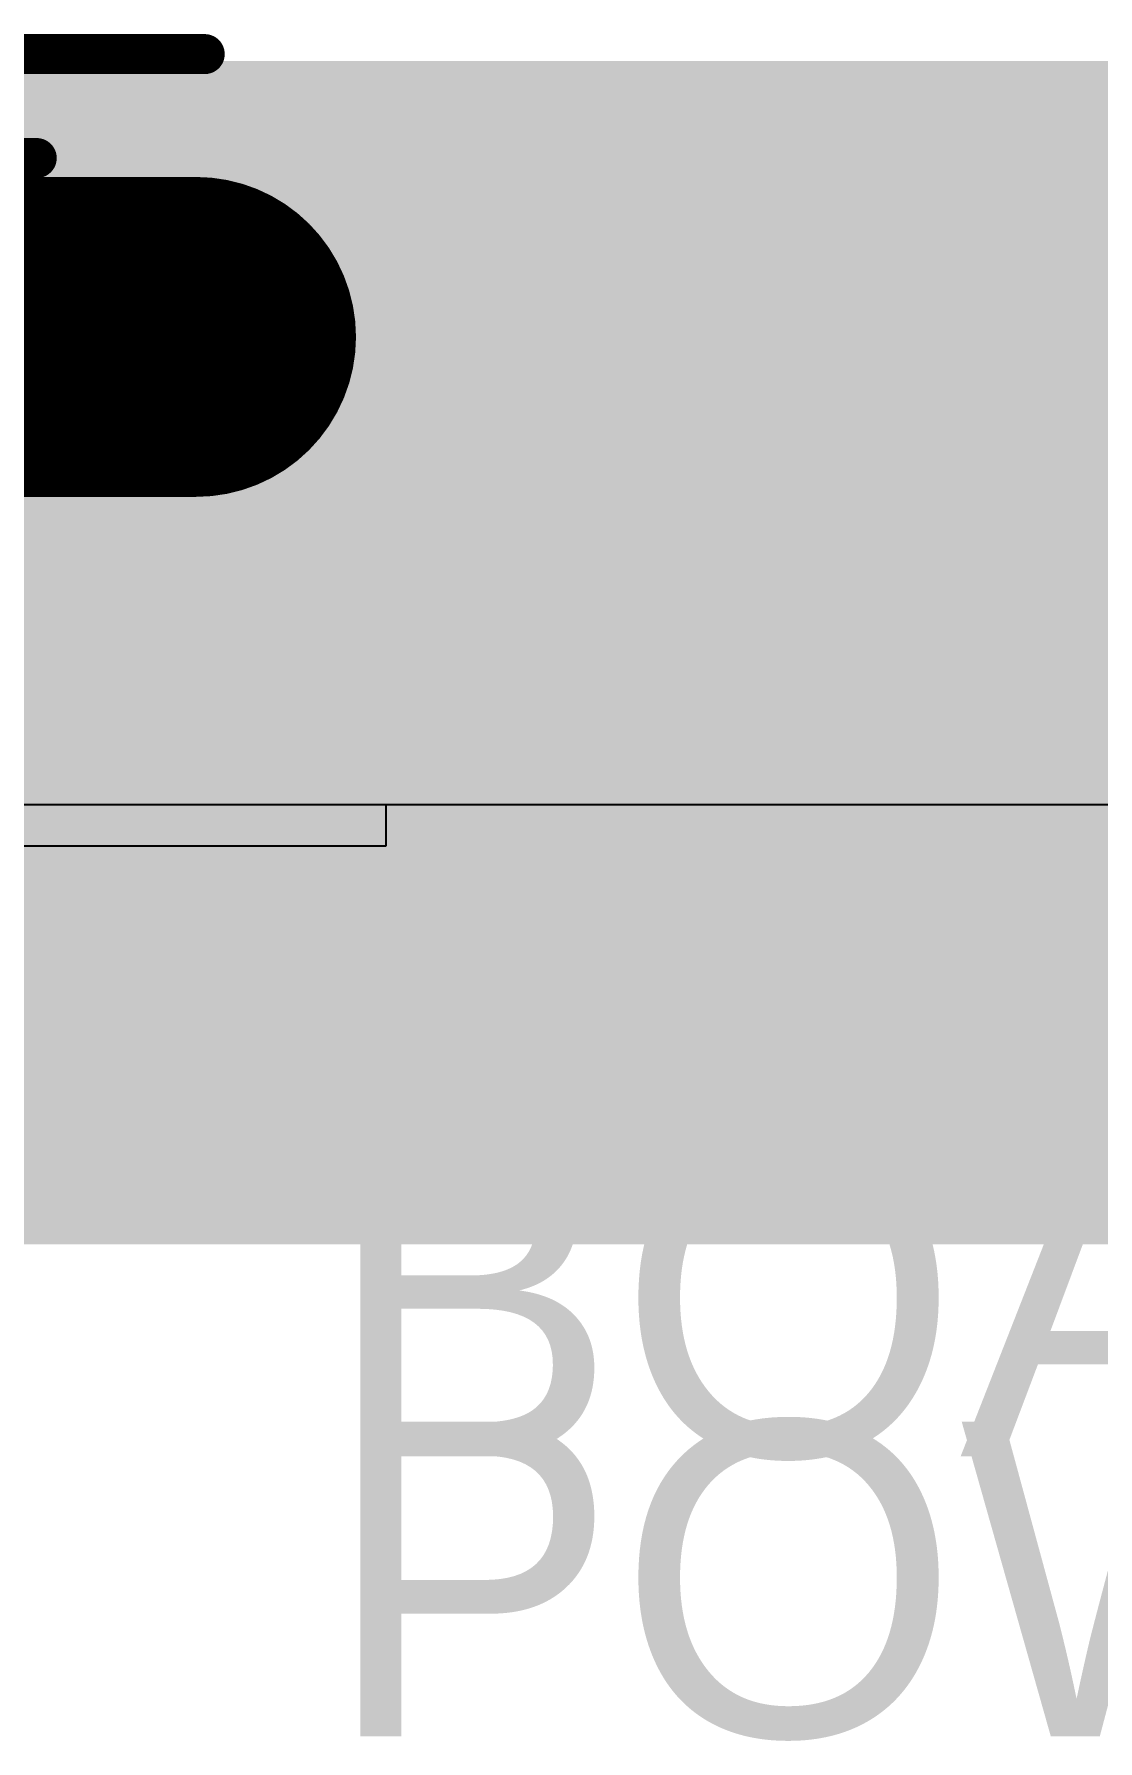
# Model space of a CAD drawing. Header units: millimetres. Extents: x -0.27 to 4.7, y -0.39 to 2.83.
# Drawn here: x 1.0026 to 1.1356, y 2.5529 to 2.7663 of the extents above; entities that cross this region are included whole.
import ezdxf

# ---------------------------------------------------------------- set-up
doc = ezdxf.new("R2010")
doc.units = ezdxf.units.MM
doc.header["$MEASUREMENT"] = 0
for name, color, linetype in [('BottomLayer', 5, 'Continuous'), ('BottomSolder', 6, 'Continuous'), ('TopLayer', 1, 'Continuous'), ('TopOverlay', 2, 'Continuous'), ('TopPaste', 8, 'Continuous'), ('TopSolder', 216, 'Continuous'), ('ViaHoleLayer', 16, 'Continuous')]:
    doc.layers.add(name, color=color, linetype=linetype)
doc.styles.add('Arial', font='', dxfattribs={"height": 0.2})
doc.styles.get('Arial').set_extended_font_data('Arial')

# ---------------------------------------------------------------- blocks, each defined once
blk = doc.blocks.new('XKNANO_113_9')
at = {"layer": 'TopLayer'}
blk.add_hatch(color=1, dxfattribs=at).paths.add_polyline_path([(-0.26969, -0.22402), (-0.24213, -0.22402), (-0.24213, -0.30669), (-0.26969, -0.30669)])
at = {"layer": 'TopPaste'}
blk.add_hatch(color=8, dxfattribs=at).paths.add_polyline_path([(-0.26969, -0.22402), (-0.24213, -0.22402), (-0.24213, -0.30669), (-0.26969, -0.30669)])
at = {"layer": 'TopSolder'}
blk.add_hatch(color=216, dxfattribs=at).paths.add_polyline_path([(-0.27369, -0.22002), (-0.23813, -0.22002), (-0.23813, -0.31069), (-0.27369, -0.31069)])
at = {"layer": 'TopOverlay', "const_width": 0.005}
for points in [[(0.236, -0.3), (-0.236, -0.3)], [(0.256, -0.313), (-0.257, -0.313)]]:
    blk.add_lwpolyline(points, dxfattribs=at)
at = {"layer": 'TopOverlay', "const_width": 0.0025}
for points in [[(-0.23725, -0.3, 1), (-0.23475, -0.3, 1)], [(-0.25825, -0.313, 1), (-0.25575, -0.313, 1)]]:
    blk.add_lwpolyline(points, format="xyb", close=True, dxfattribs=at)

msp = doc.modelspace()

# ---------------------------------------------------------------- hatches: boundary and pattern name
at = {"layer": 'BottomLayer'}
msp.add_hatch(color=5, dxfattribs=at).paths.add_polyline_path([(1, 2.62), (1.27382, 2.62), (1.27382, 2.76295), (1, 2.76295)])
h = msp.add_hatch(color=5, dxfattribs=at)
edge = h.paths.add_edge_path()
edge.add_arc((1.04982, 2.74595), 0.01181, 0, 360)
h = msp.add_hatch(color=5, dxfattribs=at)
edge = h.paths.add_edge_path()
edge.add_arc((1.07442, 2.74595), 0.01181, 0, 360)
h = msp.add_hatch(color=5, dxfattribs=at)
edge = h.paths.add_edge_path()
edge.add_arc((1.0984, 2.745), 0.01181, 0, 360)
h = msp.add_hatch(color=5, dxfattribs=at)
edge = h.paths.add_edge_path()
edge.add_arc((1.123, 2.745), 0.01181, 0, 360)
h = msp.add_hatch(color=5, dxfattribs=at)
edge = h.paths.add_edge_path()
edge.add_arc((1.04982, 2.71995), 0.01181, 0, 360)
h = msp.add_hatch(color=5, dxfattribs=at)
edge = h.paths.add_edge_path()
edge.add_arc((1.07442, 2.71995), 0.01181, 0, 360)
h = msp.add_hatch(color=5, dxfattribs=at)
edge = h.paths.add_edge_path()
edge.add_arc((1.0984, 2.718), 0.01181, 0, 360)
h = msp.add_hatch(color=5, dxfattribs=at)
edge = h.paths.add_edge_path()
edge.add_arc((1.123, 2.718), 0.01181, 0, 360)
h = msp.add_hatch(color=5, dxfattribs=at)
edge = h.paths.add_edge_path()
edge.add_arc((1.04982, 2.69295), 0.01181, 0, 360)
h = msp.add_hatch(color=5, dxfattribs=at)
edge = h.paths.add_edge_path()
edge.add_arc((1.07442, 2.69295), 0.01181, 0, 360)
h = msp.add_hatch(color=5, dxfattribs=at)
edge = h.paths.add_edge_path()
edge.add_arc((1.0984, 2.692), 0.01181, 0, 360)
h = msp.add_hatch(color=5, dxfattribs=at)
edge = h.paths.add_edge_path()
edge.add_arc((1.123, 2.692), 0.01181, 0, 360)
h = msp.add_hatch(color=5, dxfattribs=at)
edge = h.paths.add_edge_path()
edge.add_arc((1.04982, 2.66695), 0.01181, 0, 360)
h = msp.add_hatch(color=5, dxfattribs=at)
edge = h.paths.add_edge_path()
edge.add_arc((1.07442, 2.66695), 0.01181, 0, 360)
h = msp.add_hatch(color=5, dxfattribs=at)
edge = h.paths.add_edge_path()
edge.add_arc((1.09782, 2.66795), 0.01181, 0, 360)
h = msp.add_hatch(color=5, dxfattribs=at)
edge = h.paths.add_edge_path()
edge.add_arc((1.12242, 2.66795), 0.01181, 0, 360)
h = msp.add_hatch(color=5, dxfattribs=at)
edge = h.paths.add_edge_path()
edge.add_arc((1.09782, 2.64095), 0.01181, 0, 360)
h = msp.add_hatch(color=5, dxfattribs=at)
edge = h.paths.add_edge_path()
edge.add_arc((1.12242, 2.64095), 0.01181, 0, 360)
h = msp.add_hatch(color=5, dxfattribs=at)
edge = h.paths.add_edge_path()
edge.add_arc((1.04982, 2.63995), 0.01181, 0, 360)
h = msp.add_hatch(color=5, dxfattribs=at)
edge = h.paths.add_edge_path()
edge.add_arc((1.07442, 2.63995), 0.01181, 0, 360)
at = {"layer": 'BottomSolder'}
h = msp.add_hatch(color=6, dxfattribs=at)
edge = h.paths.add_edge_path()
edge.add_arc((1.04982, 2.74595), 0.00591, 0, 360)
h = msp.add_hatch(color=6, dxfattribs=at)
edge = h.paths.add_edge_path()
edge.add_arc((1.07442, 2.74595), 0.00591, 0, 360)
h = msp.add_hatch(color=6, dxfattribs=at)
edge = h.paths.add_edge_path()
edge.add_arc((1.0984, 2.745), 0.00591, 0, 360)
h = msp.add_hatch(color=6, dxfattribs=at)
edge = h.paths.add_edge_path()
edge.add_arc((1.123, 2.745), 0.00591, 0, 360)
h = msp.add_hatch(color=6, dxfattribs=at)
edge = h.paths.add_edge_path()
edge.add_arc((1.04982, 2.71995), 0.00591, 0, 360)
h = msp.add_hatch(color=6, dxfattribs=at)
edge = h.paths.add_edge_path()
edge.add_arc((1.07442, 2.71995), 0.00591, 0, 360)
h = msp.add_hatch(color=6, dxfattribs=at)
edge = h.paths.add_edge_path()
edge.add_arc((1.0984, 2.718), 0.00591, 0, 360)
h = msp.add_hatch(color=6, dxfattribs=at)
edge = h.paths.add_edge_path()
edge.add_arc((1.123, 2.718), 0.00591, 0, 360)
h = msp.add_hatch(color=6, dxfattribs=at)
edge = h.paths.add_edge_path()
edge.add_arc((1.04982, 2.69295), 0.00591, 0, 360)
h = msp.add_hatch(color=6, dxfattribs=at)
edge = h.paths.add_edge_path()
edge.add_arc((1.07442, 2.69295), 0.00591, 0, 360)
h = msp.add_hatch(color=6, dxfattribs=at)
edge = h.paths.add_edge_path()
edge.add_arc((1.0984, 2.692), 0.00591, 0, 360)
h = msp.add_hatch(color=6, dxfattribs=at)
edge = h.paths.add_edge_path()
edge.add_arc((1.123, 2.692), 0.00591, 0, 360)
h = msp.add_hatch(color=6, dxfattribs=at)
edge = h.paths.add_edge_path()
edge.add_arc((1.04982, 2.66695), 0.00591, 0, 360)
h = msp.add_hatch(color=6, dxfattribs=at)
edge = h.paths.add_edge_path()
edge.add_arc((1.07442, 2.66695), 0.00591, 0, 360)
h = msp.add_hatch(color=6, dxfattribs=at)
edge = h.paths.add_edge_path()
edge.add_arc((1.09782, 2.66795), 0.00591, 0, 360)
h = msp.add_hatch(color=6, dxfattribs=at)
edge = h.paths.add_edge_path()
edge.add_arc((1.12242, 2.66795), 0.00591, 0, 360)
h = msp.add_hatch(color=6, dxfattribs=at)
edge = h.paths.add_edge_path()
edge.add_arc((1.09782, 2.64095), 0.00591, 0, 360)
h = msp.add_hatch(color=6, dxfattribs=at)
edge = h.paths.add_edge_path()
edge.add_arc((1.12242, 2.64095), 0.00591, 0, 360)
h = msp.add_hatch(color=6, dxfattribs=at)
edge = h.paths.add_edge_path()
edge.add_arc((1.04982, 2.63995), 0.00591, 0, 360)
h = msp.add_hatch(color=6, dxfattribs=at)
edge = h.paths.add_edge_path()
edge.add_arc((1.07442, 2.63995), 0.00591, 0, 360)
at = {"layer": 'TopLayer'}
for points in [[(0.15397, 2.69695), (1.85, 2.69695), (1.85, 2.75995), (0.15397, 2.75995)], [(1, 2.652), (1.849, 2.652), (1.849, 2.70995), (1, 2.70995)], [(1.001, 2.615), (1.192, 2.615), (1.192, 2.674), (1.001, 2.674)]]:
    msp.add_hatch(color=1, dxfattribs=at).paths.add_polyline_path(points)
h = msp.add_hatch(color=1, dxfattribs=at)
edge = h.paths.add_edge_path()
edge.add_arc((1.04982, 2.74595), 0.01181, 0, 360)
h = msp.add_hatch(color=1, dxfattribs=at)
edge = h.paths.add_edge_path()
edge.add_arc((1.07442, 2.74595), 0.01181, 0, 360)
h = msp.add_hatch(color=1, dxfattribs=at)
edge = h.paths.add_edge_path()
edge.add_arc((1.0984, 2.745), 0.01181, 0, 360)
h = msp.add_hatch(color=1, dxfattribs=at)
edge = h.paths.add_edge_path()
edge.add_arc((1.123, 2.745), 0.01181, 0, 360)
h = msp.add_hatch(color=1, dxfattribs=at)
edge = h.paths.add_edge_path()
edge.add_arc((1.04982, 2.71995), 0.01181, 0, 360)
h = msp.add_hatch(color=1, dxfattribs=at)
edge = h.paths.add_edge_path()
edge.add_arc((1.07442, 2.71995), 0.01181, 0, 360)
h = msp.add_hatch(color=1, dxfattribs=at)
edge = h.paths.add_edge_path()
edge.add_arc((1.0984, 2.718), 0.01181, 0, 360)
h = msp.add_hatch(color=1, dxfattribs=at)
edge = h.paths.add_edge_path()
edge.add_arc((1.123, 2.718), 0.01181, 0, 360)
h = msp.add_hatch(color=1, dxfattribs=at)
edge = h.paths.add_edge_path()
edge.add_arc((1.04982, 2.69295), 0.01181, 0, 360)
h = msp.add_hatch(color=1, dxfattribs=at)
edge = h.paths.add_edge_path()
edge.add_arc((1.07442, 2.69295), 0.01181, 0, 360)
h = msp.add_hatch(color=1, dxfattribs=at)
edge = h.paths.add_edge_path()
edge.add_arc((1.0984, 2.692), 0.01181, 0, 360)
h = msp.add_hatch(color=1, dxfattribs=at)
edge = h.paths.add_edge_path()
edge.add_arc((1.123, 2.692), 0.01181, 0, 360)
h = msp.add_hatch(color=1, dxfattribs=at)
edge = h.paths.add_edge_path()
edge.add_arc((1.04982, 2.66695), 0.01181, 0, 360)
h = msp.add_hatch(color=1, dxfattribs=at)
edge = h.paths.add_edge_path()
edge.add_arc((1.07442, 2.66695), 0.01181, 0, 360)
h = msp.add_hatch(color=1, dxfattribs=at)
edge = h.paths.add_edge_path()
edge.add_arc((1.09782, 2.66795), 0.01181, 0, 360)
h = msp.add_hatch(color=1, dxfattribs=at)
edge = h.paths.add_edge_path()
edge.add_arc((1.12242, 2.66795), 0.01181, 0, 360)
h = msp.add_hatch(color=1, dxfattribs=at)
edge = h.paths.add_edge_path()
edge.add_arc((1.09782, 2.64095), 0.01181, 0, 360)
h = msp.add_hatch(color=1, dxfattribs=at)
edge = h.paths.add_edge_path()
edge.add_arc((1.12242, 2.64095), 0.01181, 0, 360)
h = msp.add_hatch(color=1, dxfattribs=at)
edge = h.paths.add_edge_path()
edge.add_arc((1.04982, 2.63995), 0.01181, 0, 360)
h = msp.add_hatch(color=1, dxfattribs=at)
edge = h.paths.add_edge_path()
edge.add_arc((1.07442, 2.63995), 0.01181, 0, 360)
at = {"layer": 'TopSolder'}
h = msp.add_hatch(color=216, dxfattribs=at)
edge = h.paths.add_edge_path()
edge.add_arc((1.04982, 2.74595), 0.00591, 0, 360)
h = msp.add_hatch(color=216, dxfattribs=at)
edge = h.paths.add_edge_path()
edge.add_arc((1.07442, 2.74595), 0.00591, 0, 360)
h = msp.add_hatch(color=216, dxfattribs=at)
edge = h.paths.add_edge_path()
edge.add_arc((1.0984, 2.745), 0.00591, 0, 360)
h = msp.add_hatch(color=216, dxfattribs=at)
edge = h.paths.add_edge_path()
edge.add_arc((1.123, 2.745), 0.00591, 0, 360)
h = msp.add_hatch(color=216, dxfattribs=at)
edge = h.paths.add_edge_path()
edge.add_arc((1.04982, 2.71995), 0.00591, 0, 360)
h = msp.add_hatch(color=216, dxfattribs=at)
edge = h.paths.add_edge_path()
edge.add_arc((1.07442, 2.71995), 0.00591, 0, 360)
h = msp.add_hatch(color=216, dxfattribs=at)
edge = h.paths.add_edge_path()
edge.add_arc((1.0984, 2.718), 0.00591, 0, 360)
h = msp.add_hatch(color=216, dxfattribs=at)
edge = h.paths.add_edge_path()
edge.add_arc((1.123, 2.718), 0.00591, 0, 360)
h = msp.add_hatch(color=216, dxfattribs=at)
edge = h.paths.add_edge_path()
edge.add_arc((1.04982, 2.69295), 0.00591, 0, 360)
h = msp.add_hatch(color=216, dxfattribs=at)
edge = h.paths.add_edge_path()
edge.add_arc((1.07442, 2.69295), 0.00591, 0, 360)
h = msp.add_hatch(color=216, dxfattribs=at)
edge = h.paths.add_edge_path()
edge.add_arc((1.0984, 2.692), 0.00591, 0, 360)
h = msp.add_hatch(color=216, dxfattribs=at)
edge = h.paths.add_edge_path()
edge.add_arc((1.123, 2.692), 0.00591, 0, 360)
h = msp.add_hatch(color=216, dxfattribs=at)
edge = h.paths.add_edge_path()
edge.add_arc((1.04982, 2.66695), 0.00591, 0, 360)
h = msp.add_hatch(color=216, dxfattribs=at)
edge = h.paths.add_edge_path()
edge.add_arc((1.07442, 2.66695), 0.00591, 0, 360)
h = msp.add_hatch(color=216, dxfattribs=at)
edge = h.paths.add_edge_path()
edge.add_arc((1.09782, 2.66795), 0.00591, 0, 360)
h = msp.add_hatch(color=216, dxfattribs=at)
edge = h.paths.add_edge_path()
edge.add_arc((1.12242, 2.66795), 0.00591, 0, 360)
h = msp.add_hatch(color=216, dxfattribs=at)
edge = h.paths.add_edge_path()
edge.add_arc((1.09782, 2.64095), 0.00591, 0, 360)
h = msp.add_hatch(color=216, dxfattribs=at)
edge = h.paths.add_edge_path()
edge.add_arc((1.12242, 2.64095), 0.00591, 0, 360)
h = msp.add_hatch(color=216, dxfattribs=at)
edge = h.paths.add_edge_path()
edge.add_arc((1.04982, 2.63995), 0.00591, 0, 360)
h = msp.add_hatch(color=216, dxfattribs=at)
edge = h.paths.add_edge_path()
edge.add_arc((1.07442, 2.63995), 0.00591, 0, 360)
at = {"layer": 'ViaHoleLayer'}
h = msp.add_hatch(color=16, dxfattribs=at)
edge = h.paths.add_edge_path()
edge.add_arc((1.04982, 2.74595), 0.00591, 0, 360)
h = msp.add_hatch(color=16, dxfattribs=at)
edge = h.paths.add_edge_path()
edge.add_arc((1.07442, 2.74595), 0.00591, 0, 360)
h = msp.add_hatch(color=16, dxfattribs=at)
edge = h.paths.add_edge_path()
edge.add_arc((1.0984, 2.745), 0.00591, 0, 360)
h = msp.add_hatch(color=16, dxfattribs=at)
edge = h.paths.add_edge_path()
edge.add_arc((1.123, 2.745), 0.00591, 0, 360)
h = msp.add_hatch(color=16, dxfattribs=at)
edge = h.paths.add_edge_path()
edge.add_arc((1.04982, 2.71995), 0.00591, 0, 360)
h = msp.add_hatch(color=16, dxfattribs=at)
edge = h.paths.add_edge_path()
edge.add_arc((1.07442, 2.71995), 0.00591, 0, 360)
h = msp.add_hatch(color=16, dxfattribs=at)
edge = h.paths.add_edge_path()
edge.add_arc((1.0984, 2.718), 0.00591, 0, 360)
h = msp.add_hatch(color=16, dxfattribs=at)
edge = h.paths.add_edge_path()
edge.add_arc((1.123, 2.718), 0.00591, 0, 360)
h = msp.add_hatch(color=16, dxfattribs=at)
edge = h.paths.add_edge_path()
edge.add_arc((1.04982, 2.69295), 0.00591, 0, 360)
h = msp.add_hatch(color=16, dxfattribs=at)
edge = h.paths.add_edge_path()
edge.add_arc((1.07442, 2.69295), 0.00591, 0, 360)
h = msp.add_hatch(color=16, dxfattribs=at)
edge = h.paths.add_edge_path()
edge.add_arc((1.0984, 2.692), 0.00591, 0, 360)
h = msp.add_hatch(color=16, dxfattribs=at)
edge = h.paths.add_edge_path()
edge.add_arc((1.123, 2.692), 0.00591, 0, 360)
h = msp.add_hatch(color=16, dxfattribs=at)
edge = h.paths.add_edge_path()
edge.add_arc((1.04982, 2.66695), 0.00591, 0, 360)
h = msp.add_hatch(color=16, dxfattribs=at)
edge = h.paths.add_edge_path()
edge.add_arc((1.07442, 2.66695), 0.00591, 0, 360)
h = msp.add_hatch(color=16, dxfattribs=at)
edge = h.paths.add_edge_path()
edge.add_arc((1.09782, 2.66795), 0.00591, 0, 360)
h = msp.add_hatch(color=16, dxfattribs=at)
edge = h.paths.add_edge_path()
edge.add_arc((1.12242, 2.66795), 0.00591, 0, 360)
h = msp.add_hatch(color=16, dxfattribs=at)
edge = h.paths.add_edge_path()
edge.add_arc((1.09782, 2.64095), 0.00591, 0, 360)
h = msp.add_hatch(color=16, dxfattribs=at)
edge = h.paths.add_edge_path()
edge.add_arc((1.12242, 2.64095), 0.00591, 0, 360)
h = msp.add_hatch(color=16, dxfattribs=at)
edge = h.paths.add_edge_path()
edge.add_arc((1.04982, 2.63995), 0.00591, 0, 360)
h = msp.add_hatch(color=16, dxfattribs=at)
edge = h.paths.add_edge_path()
edge.add_arc((1.07442, 2.63995), 0.00591, 0, 360)

# ---------------------------------------------------------------- linework, layer by layer
at = {"layer": 'BottomLayer'}
msp.add_line((0.98648, 2.67), (1.15184, 2.67), dxfattribs=at)
at = {"layer": 'TopLayer'}
for p, q in [((1.04666, 2.66482), (1.04666, 2.67)), ((1.04666, 2.67), (1.15184, 2.67)), ((0.9991, 2.66482), (1.04666, 2.66482))]:
    msp.add_line(p, q, dxfattribs=at)
at = {"layer": 'TopLayer', "const_width": 0.04}
msp.add_lwpolyline([(0.76132, 2.72845), (1.02288, 2.72845)], dxfattribs=at)
at = {"layer": 'TopLayer', "const_width": 0.02}
msp.add_lwpolyline([(1.01288, 2.72845, 1), (1.03288, 2.72845, 1)], format="xyb", close=True, dxfattribs=at)

# ---------------------------------------------------------------- block references
at = {"rotation": 180}
msp.add_blockref('XKNANO_113_9', (0.76697, 2.45081), dxfattribs=at)

# ---------------------------------------------------------------- texts
at = {"layer": 'TopOverlay', "style": 'Arial'}
for s, p in [('BOARD', (1.03889, 2.58846)), ('POWER', (1.03889, 2.55346))]:
    msp.add_text(s, height=0.03937, dxfattribs=at).set_placement(p)

doc.saveas('drawing.dxf')
